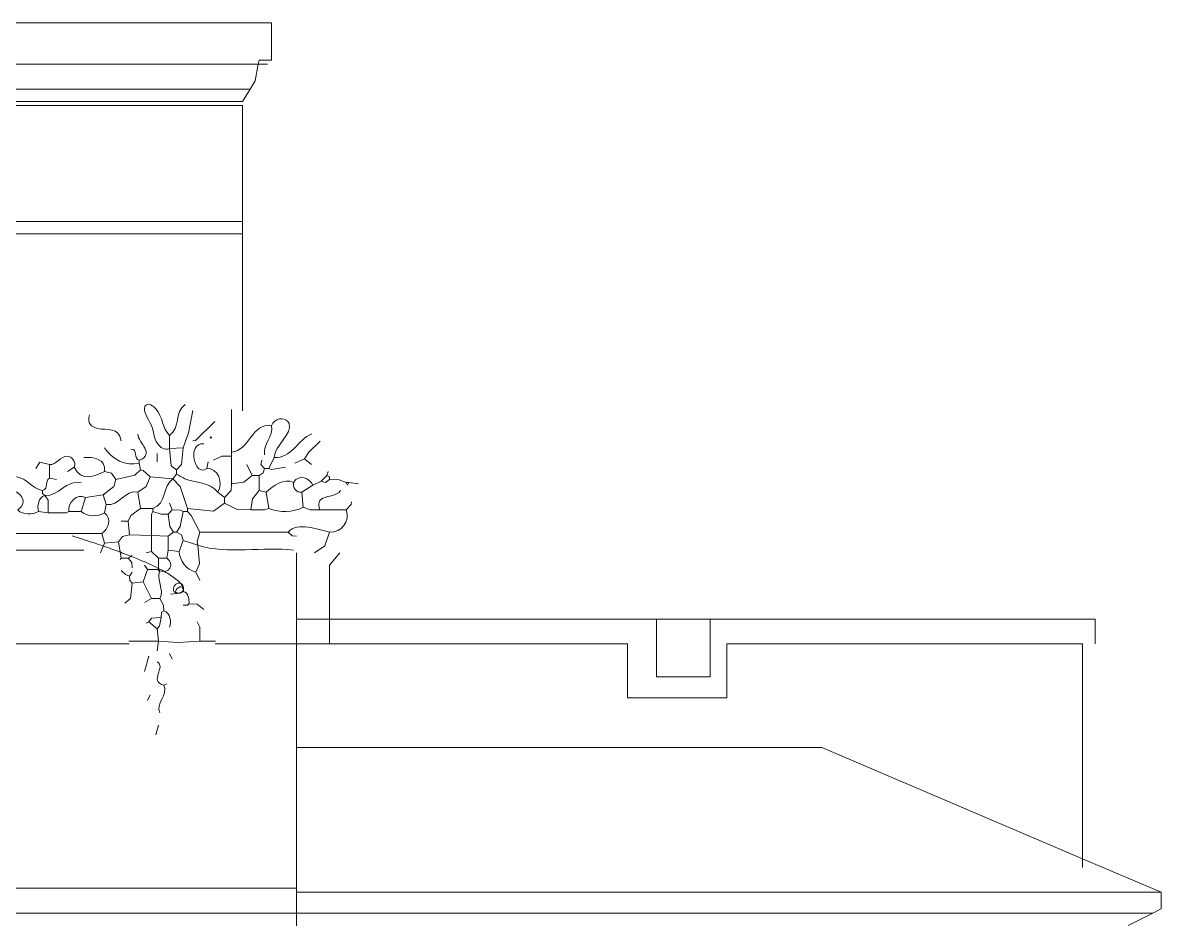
# Model space of a CAD drawing. Header units: millimetres. Extents: x 0 to 19989, y 0 to 8213.
# Drawn here: x 16492 to 19604, y 5730 to 8179 of the extents above; entities that cross this region are included whole.
import ezdxf

# ---------------------------------------------------------------- set-up
doc = ezdxf.new("R2010")
doc.units = ezdxf.units.MM
doc.layers.add('ARCH', color=7, linetype='Continuous', lineweight=13)
doc.layers.add('PLANTS', color=94, linetype='Continuous', lineweight=13)

msp = doc.modelspace()

# ---------------------------------------------------------------- linework, layer by layer
at = {"layer": 'ARCH', "color": 7, "lineweight": 13}
for p, q in [((16278.3, 8178.7), (17171.9, 8178.7)), ((17171.9, 8178.7), (17171.9, 8076.9)), ((16289.6, 8065.6), (17135.7, 8065.6)), ((17135.7, 8065.6), (17126.7, 8020.4)), ((17138, 8076.9), (17135.7, 8065.6)), ((17135.7, 8065.6), (17160.6, 8065.6)), ((17171.9, 8076.9), (17138, 8076.9)), ((17126.7, 8020.4), (17113.1, 7997.7)), ((16321.3, 7997.7), (17113.1, 7997.7)), ((17113.1, 7997.7), (17092.8, 7963.8)), ((17092.8, 7963.8), (16334.8, 7963.8)), ((16334.8, 7952.5), (17092.8, 7952.5)), ((17092.8, 7952.5), (17092.8, 7635.7)), ((17092.8, 7635.7), (16334.8, 7635.7)), ((17092.8, 7635.7), (17092.8, 7601.8)), ((16334.8, 7601.8), (17092.8, 7601.8)), ((17092.8, 7601.8), (17092.8, 7118.9)), ((17239.8, 6730.8), (17239.8, 6549.8)), ((17330.3, 6696.8), (17358.6, 6730.8)), ((17330.3, 6549.8), (17330.3, 6696.8)), ((17330.3, 6549.8), (17239.8, 6549.8)), ((17239.8, 6549.8), (17239.8, 6481.9)), ((18224, 6549.8), (17330.3, 6549.8)), ((17330.3, 6481.9), (17330.3, 6549.8)), ((18371, 6549.8), (18224, 6549.8)), ((18224, 6549.8), (18224, 6391.4)), ((19423.1, 6549.8), (18371, 6549.8)), ((18371, 6391.4), (18371, 6549.8)), ((19423.1, 6481.9), (19423.1, 6549.8)), ((16782.9, 6481.9), (16226.4, 6481.9)), ((17239.8, 6481.9), (17018, 6481.9)), ((17330.3, 6481.9), (17239.8, 6481.9)), ((17239.8, 6481.9), (17239.8, 6199.1)), ((18144.8, 6481.9), (17330.3, 6481.9)), ((18144.8, 6334.8), (18144.8, 6481.9)), ((19389.1, 6481.9), (18416.3, 6481.9)), ((18416.3, 6481.9), (18416.3, 6334.8)), ((19389.1, 5894.9), (19389.1, 6481.9)), ((18224, 6391.4), (18371, 6391.4)), ((18416.3, 6334.8), (18144.8, 6334.8)), ((18676.5, 6199.1), (17239.8, 6199.1)), ((17239.8, 6199.1), (17239.8, 5814.5)), ((19389.1, 5894.9), (18676.5, 6199.1)), ((19389.1, 5871), (19389.1, 5894.9)), ((19604.1, 5803.2), (19389.1, 5894.9)), ((15995.5, 5814.5), (17239.8, 5814.5)), ((17239.8, 5814.5), (17239.8, 5803.2)), ((17239.8, 5803.2), (19604.1, 5803.2)), ((17239.8, 5803.2), (17239.8, 5746.6)), ((19604.1, 5803.2), (19604.1, 5757.9)), ((19604.1, 5757.9), (19581.4, 5746.6)), ((15938.9, 5746.6), (17239.8, 5746.6)), ((17239.8, 5746.6), (19581.4, 5746.6)), ((17239.8, 5746.6), (17239.8, 5667.4)), ((19581.4, 5746.6), (19513.6, 5712.7))]:
    msp.add_line(p, q, dxfattribs=at)
at = {"layer": 'PLANTS', "color": 94, "lineweight": 13}
for points in [[(16930.6, 7017.3), (16944.7, 7058.8), (16957, 7119.2)], [(17062.6, 7122.2), (17062.6, 7017.3), (17062.6, 7006)], [(17017.3, 7089), (16964.4, 7037.4), (16957, 7036.2)], [(16892.9, 7051.3), (16892.9, 7015.5)], [(17262.4, 6987.2), (17273.9, 7006), (17304.9, 7035.3)], [(16930.6, 7017.3), (16892.9, 7015.5)], [(16911.8, 6957), (16897.9, 6968.3), (16892.9, 7015.5)], [(16911.8, 6957), (16925.6, 6972.1), (16930.6, 7017.3)], [(17062.6, 6994.7), (17062.6, 7006)], [(16564.9, 6972.1), (16538.5, 6978.4), (16527.1, 6960.8)], [(16564.9, 6972.1), (16564.9, 6934.4)], [(16810, 6975.9), (16810, 6983.4)], [(16810, 6975.9), (16813.7, 6957)], [(16859, 7002.3), (16859, 6979.6)], [(16998.5, 6979.6), (16994.7, 6960.8)], [(17062.6, 6994.7), (17036.2, 6994.6), (17013.6, 6983.4)], [(17062.6, 6994.7), (17062.6, 6975.9), (17062.6, 6919.3)], [(17104.1, 6972.1), (17119.2, 6941.9)], [(17153.1, 6960.8), (17143, 6972.1), (17145.5, 6983.4)], [(17179.5, 6991), (17164.4, 6960.8)], [(17262.4, 6987.2), (17236, 6975.9)], [(17262.4, 6987.2), (17281.3, 6972.1)], [(16632.7, 6964.6), (16613.9, 6953.2)], [(16745.9, 6930.6), (16734.5, 6948.4), (16715.7, 6953.2)], [(16745.9, 6930.6), (16798.6, 6943.1), (16813.7, 6957)], [(16813.7, 6957), (16821.3, 6955.8), (16840.1, 6938.2)], [(16902.3, 6932.5), (16911.8, 6945.7)], [(16911.8, 6957), (16911.8, 6945.7)], [(17119.2, 6941.9), (17096.5, 6924.1), (17062.6, 6919.3)], [(17119.2, 6941.9), (17138, 6941.9)], [(17153.1, 6960.8), (17149.2, 6949.5), (17138, 6941.9)], [(17138, 6941.9), (17138, 6900.5)], [(17153.1, 6960.8), (17164.4, 6960.8)], [(17209.7, 6964.6), (17172, 6958.2), (17164.4, 6960.8)], [(17322.8, 6941.9), (17307.7, 6926.8)], [(17326.5, 6953.2), (17322.8, 6941.9)], [(17330.3, 6930.6), (17330.3, 6938.2), (17322.8, 6941.9)], [(16583.7, 6930.6), (16564.9, 6934.4)], [(16745.9, 6930.6), (16741, 6911.9), (16711.9, 6889.1)], [(16840.1, 6938.2), (16828.7, 6911.8), (16806.2, 6896.7)], [(16902.3, 6932.5), (16840.1, 6938.2)], [(16941.9, 6851.4), (16921.9, 6911.8), (16902.3, 6932.5)], [(17043.7, 6881.6), (17061.4, 6900.5), (17062.6, 6919.3)], [(17254.9, 6896.7), (17285.1, 6915.5)], [(17285.1, 6915.5), (17307.7, 6926.8)], [(17330.3, 6930.6), (17319, 6923.2), (17307.7, 6926.8)], [(17375.6, 6923.1), (17356.7, 6930.5), (17330.3, 6930.6)], [(17375.6, 6923.1), (17383.1, 6923.1)], [(17375.6, 6923.1), (17379.3, 6915.5), (17383.1, 6923.1)], [(17409.5, 6919.3), (17383.1, 6923.1)], [(16551.7, 6887.3), (16546, 6892.9), (16546, 6900.5)], [(16561.1, 6840.1), (16560.9, 6874.1), (16551.7, 6887.3)], [(16662.9, 6881.6), (16651.6, 6843.9)], [(16662.9, 6881.6), (16711.9, 6889.1)], [(16719.5, 6862.7), (16711.9, 6889.1)], [(16813.7, 6851.4), (16806.2, 6896.7)], [(17043.7, 6881.6), (17024.9, 6896.7)], [(17043.7, 6881.6), (17043.7, 6866.5)], [(17115.4, 6847.7), (17120.2, 6877.8), (17138, 6900.5)], [(17156.9, 6896.7), (17138, 6900.5)], [(17164.4, 6851.4), (17156.9, 6896.7)], [(17254.9, 6896.7), (17258.7, 6855.2)], [(16715.7, 6840.1), (16719.5, 6862.7)], [(16779.8, 6817.5), (16787.3, 6832.6), (16813.7, 6851.4)], [(16847.7, 6851.4), (16813.7, 6851.4)], [(16847.7, 6851.4), (16847.7, 6843.9)], [(16889.1, 6836.3), (16900.5, 6847.7)], [(16900.5, 6847.7), (16892.9, 6866.5)], [(16930.6, 6843.9), (16923.1, 6847.5), (16900.5, 6847.7)], [(16941.9, 6851.4), (17013.6, 6844), (17043.7, 6866.5)], [(16941.9, 6851.4), (16941.9, 6843.9)], [(17043.7, 6866.5), (17077.7, 6848.7), (17115.4, 6847.7)], [(17115.4, 6847.7), (17153.1, 6847.8), (17164.4, 6851.4)], [(17258.7, 6855.2), (17277.5, 6847.8), (17303.9, 6847.7)], [(17375.6, 6847.7), (17303.9, 6847.7)], [(17390.7, 6870.3), (17389.4, 6862.7), (17375.6, 6847.7)], [(16561.1, 6840.1), (16534.7, 6843.9)], [(16561.1, 6840.1), (16610.1, 6840.3), (16617.6, 6843.9)], [(16617.6, 6843.9), (16651.6, 6843.9)], [(16760.9, 6817.5), (16779.8, 6817.5)], [(16783.6, 6779.8), (16779.8, 6817.5)], [(16847.7, 6843.9), (16844, 6836.3), (16843.9, 6777.9)], [(16847.7, 6843.9), (16870.3, 6836.5), (16889.1, 6836.3)], [(16889.1, 6836.3), (16894.1, 6802.4), (16904.2, 6787.3)], [(16911.8, 6787.3), (16921.9, 6802.4), (16930.6, 6843.9)], [(16941.9, 6843.9), (16930.6, 6843.9)], [(16975.9, 6787.3), (16952.2, 6832.6), (16941.9, 6843.9)], [(16889.1, 6776), (16904.2, 6787.3)], [(16911.8, 6787.3), (16904.2, 6787.3)], [(16911.8, 6787.3), (16925.8, 6779.6), (16930.6, 6764.7)], [(16975.9, 6787.3), (16968.5, 6760.9), (16970.2, 6751.5)], [(17217.2, 6787.3), (16975.9, 6787.3)], [(17217.2, 6787.3), (17228.5, 6777.2), (17239.8, 6776)], [(17330.3, 6787.3), (17317.8, 6749.6), (17289.1, 6730.8)], [(16334.8, 6779.8), (16383.9, 6783.6), (16708.1, 6783.6)], [(16715.7, 6757.2), (16704.1, 6730.8)], [(16715.7, 6757.2), (16708.1, 6783.6)], [(16715.7, 6757.2), (16753.4, 6760.9)], [(16783.6, 6779.8), (16764.7, 6775), (16753.4, 6760.9)], [(16760.9, 6715.7), (16753.4, 6760.9)], [(16843.9, 6777.9), (16783.6, 6779.8)], [(16843.9, 6777.9), (16889.1, 6776)], [(16843.9, 6777.9), (16843.9, 6734.5)], [(16889.1, 6738.3), (16889.1, 6776)], [(16919.3, 6734.5), (16930.6, 6764.7)], [(16970.2, 6751.5), (16930.6, 6764.7)], [(16779.8, 6715.7), (16791.1, 6723.2)], [(16843.9, 6734.5), (16828.8, 6730.8)], [(16862.7, 6715.7), (16843.9, 6734.5)], [(16889.1, 6738.3), (16885.4, 6715.7)], [(16889.1, 6738.3), (16919.3, 6734.5)], [(16970.2, 6751.5), (16974.7, 6700.6), (16964.6, 6678)], [(16757.7, 6712.4), (16760.9, 6715.7)], [(16779.8, 6715.7), (16760.9, 6715.7)], [(16791.1, 6689.3), (16789.9, 6704.4), (16779.8, 6715.7)], [(16825, 6696.8), (16832.6, 6685.5)], [(16862.7, 6715.7), (16885.4, 6715.7)], [(16862.7, 6715.7), (16862.7, 6685.5)], [(16761, 6681.9), (16772.2, 6671.5), (16783.6, 6666.7)], [(16791.1, 6678), (16783.6, 6666.7)], [(16791.1, 6647.8), (16784.8, 6655.4), (16783.6, 6666.7)], [(16821.3, 6651.6), (16832.6, 6685.5)], [(16832.6, 6685.5), (16862.7, 6685.5)], [(16866.5, 6681.7), (16862.7, 6685.5)], [(16866.5, 6681.7), (16862.7, 6681.7), (16862.7, 6685.5)], [(16975.9, 6655.4), (16964.6, 6678)], [(16770.7, 6593.2), (16786.1, 6606.3), (16791.1, 6647.8)], [(16821.3, 6651.6), (16791.1, 6647.8)], [(16843.9, 6606.3), (16821.3, 6651.6)], [(16825, 6595), (16843.9, 6606.3)], [(16866.5, 6606.3), (16843.9, 6606.3)], [(16866.5, 6606.3), (16876.8, 6587.5), (16877.8, 6572.4)], [(16870.3, 6553.5), (16871.5, 6568.5), (16877.8, 6572.4)], [(16945.7, 6591.3), (16941.9, 6587.5), (16930.6, 6587.5)], [(16987.2, 6576.2), (16968.3, 6590.2), (16945.7, 6591.3)], [(16836.4, 6542.2), (16828.8, 6538.5)], [(16836.4, 6542.2), (16843.9, 6552.3), (16870.3, 6553.5)], [(16836.4, 6542.2), (16859, 6523.4)], [(16870.3, 6553.5), (16865.3, 6530.9), (16859, 6523.4)], [(16975.9, 6489.4), (16975.7, 6527.1), (16968.3, 6542.2)], [(16862.7, 6489.4), (16859, 6523.4)], [(16782.1, 6489.4), (16862.7, 6489.4)], [(16859, 6463), (16862.7, 6489.4)], [(16975.9, 6489.4), (16915.5, 6485.7), (16862.7, 6489.4)], [(17018.8, 6489.4), (16975.9, 6489.4)], [(16836.4, 6448), (16825, 6406.5)], [(16900.5, 6440.4), (16892.9, 6455.5)], [(16885.4, 6372.5), (16877.8, 6368.8)], [(16840.1, 6342.4), (16832.6, 6327.3)], [(16855.2, 6233), (16862.7, 6259.4)]]:
    msp.add_lwpolyline(points, dxfattribs=at)
msp.add_lwpolyline([(17004.1, 7045.6), (17006, 7047.5), (17007.9, 7045.6), (17006, 7043.7)], close=True, dxfattribs=at)
for points, knots in [([(16892.9, 7051.3), (16872.3, 7070.6), (16877, 7113.8), (16833.7, 7141.4), (16817.1, 7119.3), (16851.4, 7078.1), (16849.1, 7033.9), (16879.2, 7009.3), (16892.9, 7015.5)], [0, 0, 0, 0, 0.309512, 0.425797, 0.453577, 0.654239, 0.863548, 1, 1, 1, 1]), ([(16674.2, 7107.8), (16666.8, 7085.5), (16699.3, 7056.9), (16754, 7076.3), (16760.9, 7036.2)], [0, 0, 0, 0, 0.401285, 1, 1, 1, 1]), ([(17171.9, 7077.7), (17179.2, 7099.8), (17210.8, 7101.3), (17234.1, 7057.5), (17179.8, 7024.5), (17179.5, 6991)], [0, 0, 0, 0, 0.300267, 0.346413, 1, 1, 1, 1]), ([(16564.9, 6972.1), (16582.8, 6969), (16605.1, 7014.2), (16639.2, 6979.7), (16632.7, 6964.6)], [0, 0, 0, 0, 0.593871, 1, 1, 1, 1]), ([(17024.9, 6896.7), (17001.5, 6924.7), (16953.3, 6919.1), (16919.5, 6941.7), (16911.8, 6945.7)], [0, 0, 0, 0, 0.780967, 1, 1, 1, 1]), ([(17360.5, 6900.5), (17352.1, 6886.2), (17310.1, 6888.1), (17297.2, 6865.5), (17303.9, 6847.7)], [0, 0, 0, 0, 0.60123, 1, 1, 1, 1]), ([(16896, 6618.1), (16936.3, 6618.4), (16929, 6649.2), (16908.2, 6648.7), (16896, 6618.1), (16936.3, 6618.4), (16929, 6649.2)], [-0.75613, -0.592119, -0.327898, 0, 0.24387, 0.407881, 0.672102, 1, 1.24387, 1.407881, 1.672102])]:
    msp.add_open_spline(points, degree=3, knots=knots, dxfattribs=at)
for points in [[(16892.9, 7051.3), (16923, 7072.6), (16905.9, 7114.1), (16935.8, 7136)], [(17171.9, 7077.7), (17118.1, 7087.4), (17111, 7008.4), (17062.6, 7006)], [(17171.9, 7077.7), (17177.2, 7049.1), (17148, 7027.4), (17153.1, 6998.5)], [(16810, 6983.4), (16855.3, 7000.5), (16806.8, 7030.6), (16806.2, 7055.1)], [(17281.8, 7056.1), (17244.1, 7038.9), (17225.2, 6988.1), (17179.5, 6991)], [(16810, 6975.9), (16773.6, 6966.7), (16734.3, 6986.2), (16715.7, 7017.3)], [(16787.3, 7013.6), (16807.9, 7015.2), (16793.3, 6986.8), (16810, 6983.4)], [(16987.2, 7028.7), (16938.4, 7031.5), (16961.3, 6935.7), (16994.7, 6960.8)], [(16715.7, 6953.2), (16719.7, 6988.5), (16682.9, 6992.7), (16659.1, 6991)], [(16632.7, 6964.6), (16649.7, 6923.4), (16689.9, 6939.4), (16715.7, 6953.2)], [(17024.9, 6896.7), (17042, 6921.5), (17024.9, 6962.9), (16994.7, 6960.8)], [(17285.1, 6915.5), (17275.9, 6934), (17247.6, 6947.9), (17232.3, 6923.1)], [(16546, 6900.5), (16517.6, 6905.4), (16503.2, 6934.7), (16474.4, 6938.2)], [(16546, 6900.5), (16563.9, 6906.3), (16550.7, 6926.7), (16564.9, 6934.4)], [(16551.7, 6887.3), (16590.7, 6885.4), (16610.2, 6929.6), (16651.6, 6923.1)], [(16847.7, 6851.4), (16885.3, 6866.6), (16873.7, 6912.1), (16902.3, 6932.5)], [(17232.3, 6923.1), (17205.1, 6936.4), (17175.6, 6911.9), (17156.9, 6896.7)], [(17254.9, 6896.7), (17240.5, 6893), (17228.6, 6909.7), (17232.3, 6923.1)], [(16478.1, 6847.7), (16510.8, 6867.9), (16483.9, 6902.8), (16455.5, 6900.5)], [(16551.7, 6887.3), (16534.7, 6881.8), (16530.8, 6858.7), (16534.7, 6843.9)], [(16617.6, 6843.9), (16613, 6866), (16641.5, 6895), (16662.9, 6881.6)], [(16719.5, 6862.7), (16755.9, 6856.2), (16769.7, 6903.2), (16806.2, 6896.7)], [(16478.1, 6847.7), (16492.7, 6833.6), (16517.8, 6833.9), (16534.7, 6843.9)], [(17258.7, 6855.2), (17230.2, 6840.5), (17194.3, 6840.2), (17164.4, 6851.4)], [(17330.3, 6787.3), (17362.5, 6784.5), (17388, 6817.6), (17375.6, 6847.7)], [(16715.7, 6840.1), (16697, 6828.9), (16667.8, 6828), (16651.6, 6843.9)], [(16715.7, 6840.1), (16735.6, 6823.5), (16726.3, 6795.1), (16708.1, 6783.6)], [(17217.2, 6787.3), (17245, 6816.5), (17296.3, 6793.9), (17330.3, 6787.3)], [(16387.6, 6738.3), (16478.1, 6738.3), (16568.6, 6738.3), (16659.1, 6738.3)], [(16919.3, 6734.5), (16920.9, 6708.3), (16939.2, 6684), (16964.6, 6678)], [(16970.2, 6751.5), (17054.3, 6725.1), (17147.9, 6748.6), (17232.3, 6738.3)], [(16866.5, 6681.7), (16890.1, 6669.8), (16909.5, 6702.2), (16885.4, 6715.7)], [(16866.5, 6606.3), (16879.7, 6630.1), (16856.3, 6657.1), (16866.5, 6681.7)], [(16945.7, 6591.3), (16947.9, 6602.9), (16944.6, 6621.8), (16930.6, 6625.2)], [(16892.9, 6527.1), (16899.2, 6542.7), (16894.6, 6565.5), (16877.8, 6572.4)], [(16877.8, 6368.8), (16834.7, 6380.1), (16885.3, 6419.5), (16859, 6432.9)], [(16866.5, 6293.4), (16853.4, 6317.8), (16889.9, 6342.5), (16877.8, 6368.8)]]:
    msp.add_open_spline(points, degree=3, dxfattribs=at)

doc.saveas('drawing.dxf')
